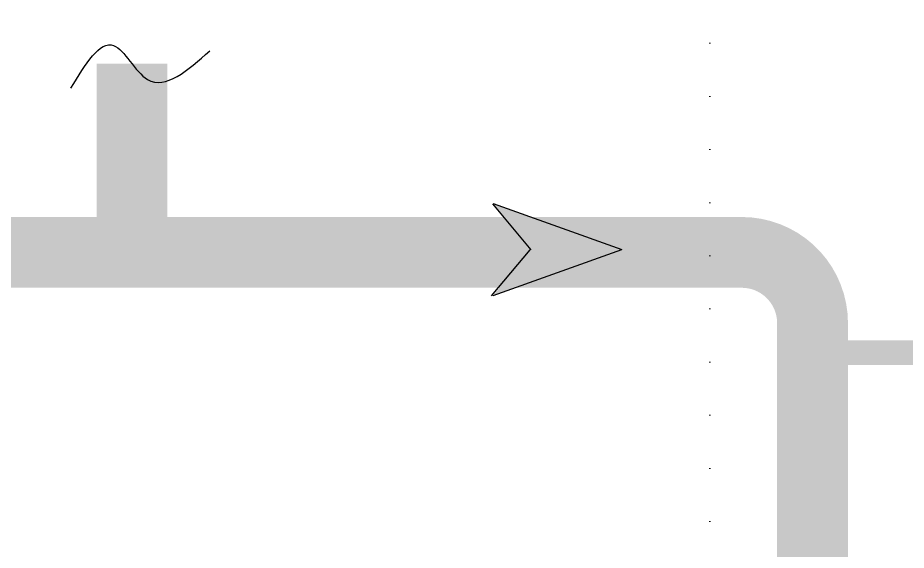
# Model space of a CAD drawing. Extents: x -6531732 to 89637, y -8915 to 32458.
# Drawn here: x 64687 to 65941, y 18920 to 19673 of the extents above; entities that cross this region are included whole.
import ezdxf

# ---------------------------------------------------------------- set-up
doc = ezdxf.new("R2010")
doc.units = 0
doc.linetypes.add('ACAD_ISO07W100', pattern=[3, 0, -3])
doc.layers.add('SAN-MC-Circuit_Informatii', color=83, linetype='ACAD_ISO07W100', lineweight=25)
doc.layers.add('SAN-MC-Sprinklere', color=4, linetype='SPK_LINE', lineweight=25)
doc.layers.add('SAN-MC-TEXT', color=7, linetype='Continuous')
doc.styles.get("Standard").update_dxf_attribs({"font": 'arial.ttf'})
doc.linetypes.add('SPK_LINE', pattern='A,300,-250,["SPK",Standard,S=0.5,R=0,X=-130.5,Y=-30.5],-100', length=650)

msp = doc.modelspace()

# ---------------------------------------------------------------- hatches: boundary and pattern name
at = {"layer": 'SAN-MC-TEXT'}
h = msp.add_hatch(color=256, dxfattribs=at)
h.paths.add_polyline_path([(65357.47134966594, 19409.82520183797), (65411.7877630685, 19344.92217859036), (65538.91022844058, 19344.92217859036)])
h.paths.add_polyline_path([(65538.91022844058, 19344.92217859036), (65411.7877630685, 19344.92217859036), (65357.47134966594, 19280.01915537535)])

# ---------------------------------------------------------------- linework, layer by layer
at = {"layer": 'SAN-MC-Circuit_Informatii', "linetype": 'ACAD_ISO07W100', "lineweight": 0, "ltscale": 25, "elevation": 1427.282663186685}
msp.add_lwpolyline([(65663.56283729714, 18435.16377853711), (65663.56283729714, 24573.26115329533)], dxfattribs=at)
at = {"layer": 'SAN-MC-Sprinklere', "color": 3, "ltscale": 1.8, "const_width": 100}
msp.add_lwpolyline([(64848.21479973166, 19341.39195097801), (64848.21479973166, 19607.74294058994)], dxfattribs=at)
msp.add_lwpolyline([(64529.21818783628, 19341.39196935125), (65708.7781194393, 19341.26185849092, -0.4142135624071922), (65808.7781194393, 19241.26185848626), (65808.77806214399, 18457.84865735114)], format="xyb", dxfattribs=at)
at = {"layer": 'SAN-MC-TEXT'}
for p, q in [((65356.82358292681, 19409.82520183797), (65411.13999640387, 19344.92217859036)), ((65539.95736008328, 19344.92217859036), (65358.51848130864, 19409.82520183797)), ((65355.77645135862, 19280.01915537535), (65410.09286483568, 19344.92217859036)), ((65538.91022844058, 19344.92217859036), (65357.47134966594, 19280.01915537535))]:
    msp.add_line(p, q, dxfattribs=at)
at = {"layer": 'SAN-MC-TEXT', "color": 254, "true_color": 0xddb3d4, "const_width": 35.00000000000001, "elevation": 356.8206657966713}
msp.add_lwpolyline([(66612.99339954361, 19199.49867174604), (65808.77811638491, 19199.49867174604)], dxfattribs=at)
at = {"layer": 'SAN-MC-TEXT'}
msp.add_spline([(64762.020553108, 19573.44959810927), (64822.17362476017, 19633.6026697661), (64870.1395955539, 19585.63669898167), (64957.96385171327, 19626.183276629)], degree=3, dxfattribs=at)

doc.saveas('drawing.dxf')
